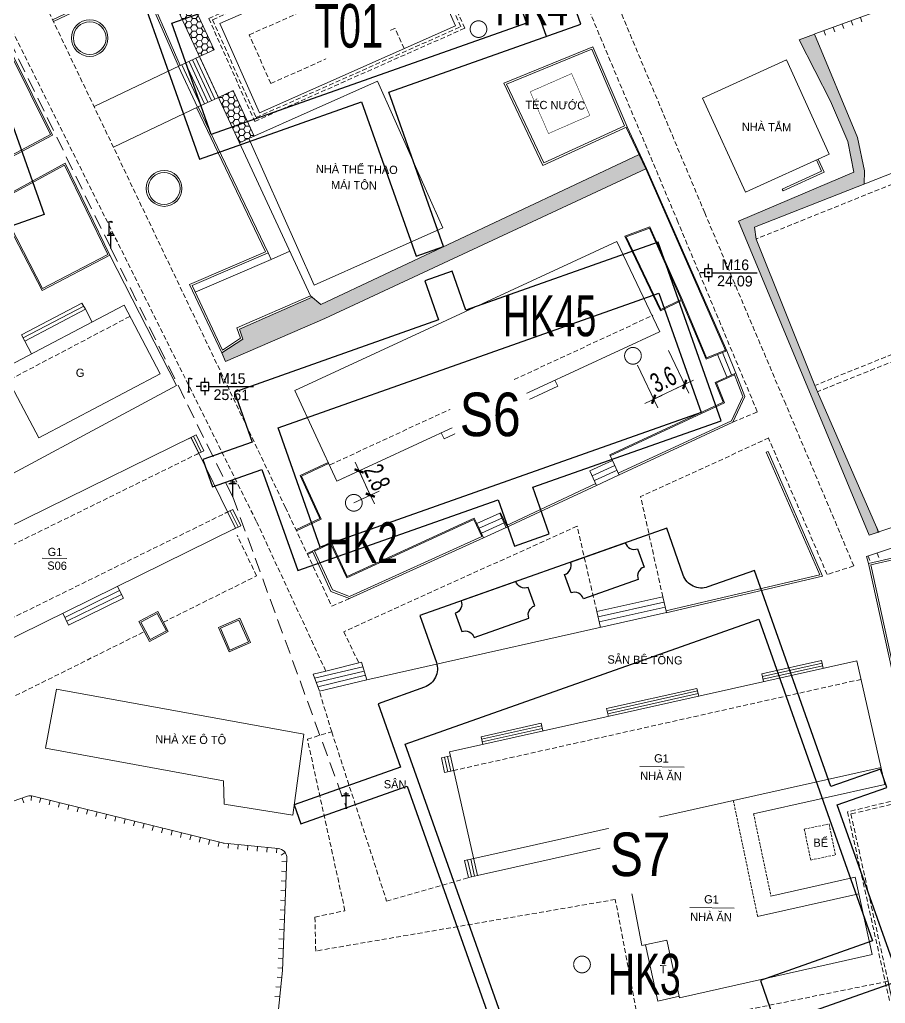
# Model space of a CAD drawing. Header units: inches. Extents: x 496359 to 501064, y 2374078 to 2377203.
# Drawn here: x 497125.3 to 497214.8, y 2376208.8 to 2376310.5 of the extents above; entities that cross this region are included whole.
import ezdxf
from ezdxf.enums import TextEntityAlignment as Align

# ---------------------------------------------------------------- set-up
doc = ezdxf.new("R2010")
doc.units = ezdxf.units.IN
doc.header["$MEASUREMENT"] = 0
doc.linetypes.add('DASHED', pattern=[0.75, 0.5, -0.25])
for name, color, linetype in [('cd', 7, 'Continuous'), ('chu', 6, 'Continuous'), ('coc', 1, 'Continuous'), ('MANH', 147, 'Continuous'), ('MOC - DC2', 1, 'Continuous'), ('NOI', 2, 'Continuous'), ('tl', 8, 'Continuous')]:
    doc.layers.add(name, color=color, linetype=linetype)
for name, color, linetype, lineweight in [('EG Text2', 7, 'Continuous', 18), ('ISO', 252, 'Continuous', 20), ('LC Dim', 8, 'Continuous', 18), ('LC Net dam 1', 30, 'Continuous', 30), ('LC Net manh', 239, 'Continuous', 5)]:
    doc.layers.add(name, color=color, linetype=linetype, lineweight=lineweight)
doc.styles.add('dien giai', font='', dxfattribs={"width": 0.8})
doc.styles.add('EG Hai', font='')
doc.styles.add('style1', font='')
doc.styles.get('dien giai').set_extended_font_data('.VnArial NarrowH')
doc.styles.get('EG Hai').set_extended_font_data('.VnArial NarrowH')
doc.styles.get('style1').set_extended_font_data('.VnAvantH')
doc.dimstyles.new('DIM300', dxfattribs={"dimscale": 0.5, "dimtxt": 2, "dimasz": 0.007, "dimexe": 1, "dimexo": 0, "dimgap": 0.4, "dimtad": 1, "dimtoh": 1, "dimdec": 1, "dimzin": 1, "dimdsep": 46, "dimtxsty": 'dien giai', "dimblk": 'rowdim', "dimcen": 2.5, "dimclrd": 256, "dimclre": 256, "dimclrt": 2, "dimazin": 0, "dimtfac": 1, "dimtdec": 1, "dimtix": 1, "dimtmove": 2, "dimatfit": 0, "dimldrblk": 'dot leader', "dimfxl": 2, "dimtolj": 1, "dimtzin": 0, "dimlwd": -1, "dimlwe": -1, "dimarcsym": 1})
pattern_1 = [(359.267215784, (-528735.85168, -2369706.46263), (0.566607394046, 0.317539068605), [0.375, -0.75]), (119.267215784, (-528735.85168, -2369706.46263), (-0.55830059713, 0.331926862913), [0.375, -0.75]), (59.267215784, (-528735.85168, -2369706.46263), (0.008306796916, 0.64946593152), [-0.75, 0.375])]

# ---------------------------------------------------------------- blocks, each defined once
blk = doc.blocks.new('1')
at = {"layer": 'tl', "color": 250, "lineweight": 0}
blk.add_line((0, -0.5), (0, 0), dxfattribs=at)
blk = doc.blocks.new('2')
at = {"layer": 'coc'}
blk.add_blockref('1', (0, 0.5), dxfattribs=at)
blk = doc.blocks.new('chieusang')
at = {"layer": 'cd', "extrusion": (-0.000518657, 0.000768986, 1)}
for p, q in [((-0.03, 2.38, 0), (0.1, 2.57, 0)), ((-0.03, 2.38, 0), (-0.03, 0.03, 0)), ((0.1, 2.57, 0), (0.34, 2.61, 0)), ((0.34, 2.44, 0), (0.34, 2.61, 0)), ((0.34, 2.61, 0), (0.56, 2.54, 0)), ((0.54, 2.37, 0), (0.34, 2.44, 0)), ((0.58, 2.47, 0), (0.54, 2.37, 0)), ((0.56, 2.54, 0), (0.58, 2.47, 0)), ((-0.2, 0, 0), (0.2, 0, 0))]:
    blk.add_line(p, q, dxfattribs=at)
blk = doc.blocks.new('cdien')
at = {"layer": 'cd', "extrusion": (-0.000518657, 0.000768986, 1)}
for p, q in [((-0.8, 2.78, 0), (0.76, 2.78, 0)), ((-0.46, 3.14, 0), (0.49, 3.14, 0)), ((0, 0), (0, 3.5, 0))]:
    blk.add_line(p, q, dxfattribs=at)
blk = doc.blocks.new('MOC')
at = {"layer": 'MOC - DC2'}
for points in [[(-0.4, 0), (-0.9, 0)], [(0, 0.4), (0, 0.9)], [(0.4, 0), (5.03, 0)], [(0, -0.4), (0, -0.9)]]:
    blk.add_lwpolyline(points, dxfattribs=at)
blk.add_lwpolyline([(-0.4, -0.4), (0.4, -0.4), (0.4, 0.4), (-0.4, 0.4)], close=True, dxfattribs=at)
blk.add_circle((0, 0), 0.0868, dxfattribs=at)
blk = doc.blocks.new('Nền HT mới')
at = {"layer": 'MANH', "lineweight": 0}
h = blk.add_hatch(dxfattribs=at)
h.set_pattern_fill('HONEY', color=8, scale=3, angle=-0.7328, style=0)
h.set_pattern_definition(pattern_1)
h.paths.add_polyline_path([(413.25, 36.54), (411.7, 35.9), (416.33, 25.93), (417.85, 26.63)])
h = blk.add_hatch(dxfattribs=at)
h.set_pattern_fill('HONEY', color=8, scale=3, angle=-0.7328, style=0)
h.set_pattern_definition([(359.267215784, (-736010.08436, -2368366.01803), (0.566607394046, 0.317539068605), [0.375, -0.75]), (119.267215784, (-736010.08436, -2368366.01803), (-0.55830059713, 0.331926862913), [0.375, -0.75]), (59.267215784, (-736010.08436, -2368366.01803), (0.008306796916, 0.64946593152), [-0.75, 0.375])])
h.paths.add_polyline_path([(485.08, 12.73), (485.12, 14.12), (484.38, 17.55), (479.93, 28.24), (478.34, 27.67), (481.58, 21.32), (483.39, 17.13), (484.02, 13.97), (472.08, 8.92), (485.59, -23.58), (486.6, -23.31), (480.25, -8.73), (479.99, -8.08), (473.89, 7.06), (473.75, 8.27)])
h = blk.add_hatch(dxfattribs=at)
h.set_pattern_fill('HONEY', color=8, scale=3, angle=-0.7328, style=0)
h.set_pattern_definition(pattern_1)
h.paths.add_polyline_path([(419.81, 22.41), (418.29, 21.71), (420.48, 17.01), (421.45, 17.46), (421.99, 17.71)])
h = blk.add_hatch(dxfattribs=at)
h.set_pattern_fill('HONEY', color=8, scale=3, angle=-0.7328, style=0)
h.set_pattern_definition([(359.2672, (419.0435, -5.62166), (0.5666074, 0.317539), [0.375, -0.75]), (119.2672, (419.0435, -5.62166), (-0.5583006, 0.3319269), [0.375, -0.75]), (59.2672, (419.0435, -5.62166), (0.0083068, 0.649466), [-0.75, 0.375])])
h.paths.add_polyline_path([(462.49, 14.31), (461.79, 15.8), (428.9, 0.29), (427.99, 1.06), (420.46, -2.25), (420.82, -3.29), (418.65, -4.72), (419.04, -5.62), (429.29, -1.15)])
at = {"layer": 'chu', "color": 6, "lineweight": 0, "elevation": -28.38}
for points in [[(400.07, -25.96), (402.62, -25.99)], [(461.87, -47.5), (466.46, -47.55)], [(467.03, -62.07), (471.62, -62.13)]]:
    blk.add_lwpolyline(points, dxfattribs=at)
at = {"layer": 'MANH', "color": 3, "linetype": 'DASHED', "lineweight": 0, "elevation": -28.38}
for points in [[(348.8, 138.91), (348.61, 137.08), (358.06, 117.53), (371.93, 89.39), (385.9, 61.28), (389.73, 53.7), (390.75, 51.5), (425.22, -20.7), (430.02, -30.91)], [(429.39, -37.62), (422.21, -22.12), (381.55, 59.58), (367.92, 87.41), (358.72, 106.06)], [(484, -26.74), (476.96, -10.02), (468.58, 9.78), (450.15, 53.87), (451.77, 55.2), (453.92, 56.65)], [(474.03, -10.82), (474.02, -10.8), (465.81, 8.83), (447.44, 52.6)], [(471.49, -11.88), (474.03, -10.82)], [(475.23, -13.51), (461.96, -19.58)], [(484, -26.74), (481.25, -27.65), (475.19, -13.53)], [(464.25, -29.95), (461.96, -19.58), (461.96, -19.58)], [(457.43, -31.47), (455.38, -22.63), (431.26, -33.56)], [(431.85, -30.12), (430.02, -30.91)], [(431.26, -33.56), (432.8, -36.77)]]:
    blk.add_lwpolyline(points, dxfattribs=at)
at = {"layer": 'MANH', "lineweight": 0, "elevation": -28.38}
for points in [[(387, 26.56), (379.83, 40.49), (387.86, 44.48), (394.84, 30.45), (401.13, 17.81), (393.73, 13.88), (387, 26.56)], [(493.8, 41.72), (497.12, 34.49), (509.11, 3.55), (509.37, 2.94), (515.96, -13.27), (502.47, -17.83), (485.59, -23.58)], [(442.82, 29.12), (438.74, 38.34)], [(411.7, 35.9), (427.82, 1.2), (428.9, 0.29), (461.79, 15.8)], [(413.25, 36.52), (417.85, 26.63)], [(414.35, 25.01), (410.37, 34.14), (401.14, 29.74)], [(414.17, 24.93), (410.27, 33.88), (401.23, 29.56)], [(479.98, 28.27), (497.11, 34.52)], [(418.45, 29.34), (426.57, 32.94)], [(422.54, 20.12), (418.45, 29.34)], [(422.54, 20.12), (442.82, 29.12)], [(485.59, -23.58), (485.59, -23.58), (485.59, -23.58), (472.08, 8.92), (484.02, 13.97), (483.39, 17.13), (481.58, 21.32), (478.34, 27.67), (479.93, 28.24)], [(479.93, 28.24), (484.38, 17.55), (485.12, 14.12), (485.08, 12.73)], [(416.33, 25.93), (417.85, 26.63)], [(414.35, 25.01), (416.33, 25.93)], [(415.61, 25.59), (417.57, 21.38)], [(415.97, 25.76), (417.93, 21.54)], [(416.33, 25.93), (418.29, 21.71)], [(468.36, 21.63), (477.05, 25.58)], [(477.05, 25.58), (481.47, 15.85)], [(414.35, 25.01), (405.43, 20.75)], [(414.16, 24.92), (416.12, 20.7)], [(414.52, 25.09), (416.48, 20.87)], [(414.88, 25.26), (416.84, 21.04)], [(415.25, 25.43), (417.21, 21.21)], [(418.29, 21.71), (419.81, 22.41)], [(419.81, 22.41), (421.99, 17.71)], [(421.45, 17.46), (434.75, 23.39)], [(434.75, 23.39), (441.51, 8.2)], [(416.19, 20.73), (418.29, 21.71)], [(468.36, 21.63), (472.79, 11.9)], [(416.19, 20.73), (407.44, 16.56)], [(416.01, 20.65), (423.15, 5.72), (415.31, 2.35), (418.65, -4.72), (420.82, -3.29), (420.46, -2.25), (427.99, 1.06)], [(416.19, 20.73), (423.42, 5.62), (415.58, 2.25), (418.73, -4.43), (420.58, -3.21), (420.21, -2.14), (427.82, 1.2)], [(470.77, -4.53), (462.49, 14.31), (460.46, 18.61)], [(470.86, -4.49), (462.58, 14.35), (460.55, 18.65)], [(473.75, 8.27), (489.19, 14.34), (503, 19.33)], [(421.45, 17.46), (420.48, 17.01)], [(421.45, 17.46), (428.21, 2.28)], [(472.79, 11.9), (481.47, 15.85)], [(480.93, 13.99), (480.32, 15.33)], [(418.65, -4.72), (419.04, -5.62), (429.29, -1.15), (462.49, 14.31)], [(480.67, 14.08), (480.14, 15.25)], [(476.61, 12.23), (480.67, 14.08)], [(476.69, 12.05), (480.94, 13.98)], [(476.61, 12.23), (476.69, 12.05)], [(428.21, 2.28), (441.51, 8.2)], [(464.01, -0.37), (460.31, 7.34), (462.92, 8.32), (466.28, 0.75)], [(464.05, -0.23), (460.45, 7.28), (462.87, 8.19), (466.15, 0.8)], [(473.75, 8.27), (473.89, 7.06), (479.99, -8.08), (480.25, -8.73), (486.6, -23.31)], [(426.18, -8.62), (459.49, 6.82)], [(463.93, -2.53), (459.49, 6.82)], [(413.96, -8.1), (407.06, 5.4)], [(423.42, 5.62), (423.74, 4.93), (415.9, 1.57)], [(423.74, 4.93), (425.67, 5.82)], [(408.53, 0.21), (395.97, -6.39)], [(404.18, 0.44), (397.94, -2.84)], [(404.36, 0.12), (398.11, -3.17)], [(404.53, -0.21), (404.18, 0.44)], [(412.27, -6.9), (408.53, 0.21)], [(464.01, -0.37), (466.19, 0.7)], [(464.05, -0.23), (466.15, 0.8)], [(466.19, 0.7), (468.72, -5.36)], [(469.86, -4.79), (468.78, -5.23), (466.28, 0.74)], [(404.53, -0.21), (398.28, -3.5)], [(404.53, -0.21), (405.22, -1.53)], [(398.28, -3.5), (397.94, -2.86)], [(430.53, -18), (463.92, -2.53)], [(398.28, -3.5), (398.97, -4.81)], [(468.72, -5.36), (469.9, -4.89)], [(469.86, -4.79), (470.83, -4.4)], [(469.9, -4.89), (470.86, -4.49)], [(469.9, -4.89), (470.86, -7.21)], [(470.41, -4.68), (471.36, -7)], [(470.86, -4.49), (471.82, -6.81)], [(395.97, -6.39), (399.71, -13.51)], [(412.27, -6.9), (399.71, -13.51)], [(428.03, -25.21), (429.93, -29.38), (431.85, -30.12), (445.71, -23.86), (448.06, -22.79), (457.39, -18.42), (459.67, -17.35), (471.49, -11.88), (472.72, -9.23), (471.82, -6.81)], [(458.78, -15.26), (470.51, -9.83), (469.67, -7.78), (471.63, -6.88)], [(458.82, -15.35), (470.64, -9.88), (469.8, -7.83), (471.67, -6.97)], [(459.64, -17.14), (471.34, -11.73), (472.51, -9.22), (471.63, -6.88)], [(471.63, -6.88), (471.82, -6.81)], [(413.96, -8.1), (389.68, -21.13), (381.16, -27.17), (381.15, -29.08), (386.51, -39.69)], [(453.39, -8.17), (453.1, -7.54)], [(430.53, -18), (426.18, -8.62)], [(453.39, -8.17), (448.81, -10.3)], [(446.19, -11.16), (448.68, -10.01)], [(448.97, -10.65), (448.52, -9.67)], [(446.48, -11.8), (446.03, -10.82)], [(446.34, -11.48), (448.82, -10.33)], [(446.48, -11.8), (448.97, -10.65)], [(441.63, -13.62), (446.32, -11.45)], [(415.99, -13.2), (415.18, -13.6)], [(415.99, -13.2), (416.79, -14.84)], [(441.63, -13.62), (441.34, -12.99)], [(385.56, -28.17), (415.57, -13.41)], [(415.45, -13.47), (416.25, -15.1)], [(415.46, -13.46), (420.07, -22.85)], [(415.72, -13.34), (416.52, -14.97)], [(415.98, -15.23), (416.79, -14.84)], [(459.06, -15.86), (458.78, -15.26)], [(474.95, -14.98), (475.14, -14.9)], [(474.95, -14.98), (480.5, -27.67)], [(475.14, -14.9), (480.78, -27.81)], [(429.63, -16.07), (426.75, -17.41), (428.79, -21.85), (426.31, -23.02)], [(429.67, -16.16), (426.88, -17.46), (428.92, -21.9), (426.35, -23.11)], [(456.71, -16.92), (459.06, -15.86)], [(459.06, -15.86), (459.74, -17.36)], [(529.07, -27.27), (528.21, -20.66), (518.77, -17.25), (515.77, -15.69), (485.31, -25.79), (485.54, -26.49)], [(456.71, -16.92), (457.39, -18.42)], [(456.94, -17.43), (459.29, -16.36)], [(457.17, -17.93), (459.52, -16.86)], [(448.07, -22.57), (457.31, -18.24), (457.31, -18.24)], [(418.97, -21.3), (419.78, -20.91)], [(419.24, -21.17), (420.07, -22.85)], [(419.51, -21.04), (420.34, -22.72)], [(419.78, -20.91), (420.61, -22.59)], [(445.03, -22.36), (447.38, -21.3)], [(447.38, -21.3), (447.47, -21.26)], [(447.38, -21.3), (448.06, -22.8)], [(447.47, -21.26), (448.07, -22.57)], [(445.03, -22.36), (444.75, -21.81), (431.61, -27.84), (429.95, -24.3), (427.46, -25.47)], [(445.54, -23.72), (444.7, -21.94), (431.56, -27.97), (429.9, -24.43), (428.24, -25.21)], [(445.03, -22.36), (445.71, -23.86)], [(445.26, -22.86), (447.61, -21.8)], [(445.49, -23.37), (447.84, -22.3)], [(390.18, -37.56), (420.07, -22.85)], [(419.8, -22.99), (420.61, -22.59)], [(428.21, -25.13), (430.08, -29.22), (431.84, -29.9), (445.54, -23.72)], [(490.49, -49.03), (485.54, -26.49), (496.82, -23.93), (502.07, -46.32), (490.49, -49.03)], [(428.06, -25.29), (427.5, -25.56)], [(480.5, -27.67), (464.58, -31.39)], [(480.78, -27.81), (464.6, -31.59)], [(402.4, -32.07), (408.05, -29.28)], [(408.46, -30.1), (407.85, -28.87)], [(402.6, -32.48), (408.26, -29.69)], [(402.8, -32.89), (408.46, -30.1)], [(457.43, -31.47), (464.25, -29.95)], [(457.55, -32.01), (464.37, -30.49)], [(464.25, -29.95), (464.63, -31.58)], [(413.11, -33.52), (411.16, -34.56), (410.07, -32.51), (412.02, -31.47), (413.11, -33.52)], [(457.43, -31.47), (457.8, -33.11)], [(457.67, -32.54), (464.49, -31.03)], [(402.8, -32.89), (402.19, -31.65)], [(419.4, -35.65), (418.29, -33.12), (420.49, -32.16), (421.6, -34.68), (419.4, -35.65)], [(464.63, -31.58), (433.64, -38.53)], [(484.33, -36.56), (442.2, -45.98)], [(480.66, -36.54), (474.49, -37.92)], [(480.66, -36.54), (480.84, -37.34)], [(484.33, -36.56), (487.21, -49.35)], [(429.39, -37.62), (428.08, -37.95), (428.73, -39.7)], [(428.24, -38.37), (433.23, -37.18)], [(428.4, -38.82), (433.37, -37.63)], [(429.39, -37.62), (433.08, -36.69)], [(433.08, -36.71), (433.64, -38.53)], [(480.72, -36.81), (474.55, -38.18)], [(480.77, -37.07), (474.61, -38.45)], [(428.56, -39.24), (433.5, -38.06)], [(428.73, -39.7), (433.64, -38.53)], [(474.49, -37.92), (474.67, -38.72)], [(401.54, -39.48), (400.42, -45.61)], [(401.54, -39.48), (427.12, -44.16)], [(467.78, -39.42), (458.44, -41.51)], [(467.78, -39.42), (467.96, -40.22)], [(467.84, -39.68), (458.5, -41.77)], [(467.9, -39.95), (458.56, -42.04)], [(458.44, -41.51), (458.62, -42.31)], [(451.66, -43.03), (445.46, -44.41)], [(451.72, -43.29), (445.51, -44.68)], [(451.78, -43.55), (445.57, -44.94)], [(451.66, -43.03), (451.84, -43.82)], [(400.42, -45.61), (418.8, -48.97), (418.88, -51.4), (426, -52.54), (427.12, -44.16)], [(445.46, -44.41), (445.63, -45.21)], [(441.35, -46.6), (442.29, -46.39)], [(441.69, -48.12), (441.35, -46.6)], [(442.01, -48.05), (441.67, -46.53)], [(442.32, -47.98), (441.98, -46.46)], [(445.09, -58.77), (442.2, -45.98)], [(486.82, -47.6), (444.69, -57.02)], [(442.64, -47.9), (441.69, -48.12)], [(487.21, -49.35), (473.64, -52.38)], [(464.68, -57.18), (463.69, -52.77)], [(464.08, -54.52), (445.09, -58.77)], [(444.69, -57.02), (443.75, -57.23)], [(444.15, -58.98), (443.75, -57.23)], [(444.46, -58.91), (444.06, -57.16)], [(444.77, -58.84), (444.38, -57.09)], [(464.68, -57.18), (460.58, -58.1)], [(445.09, -58.77), (444.15, -58.98)], [(462.07, -66.02), (460.58, -58.1)], [(484.15, -58.94), (475.43, -60.89)], [(484.15, -58.94), (485.92, -66.94)], [(484.53, -60.67), (474.06, -63.02)], [(462.07, -66.02), (464.67, -65.44)], [(463.75, -71.75), (462.46, -65.93)], [(465.99, -71.41), (464.67, -65.44)], [(485.92, -66.94), (465.99, -71.41)], [(463.75, -71.75), (465.96, -71.26)]]:
    blk.add_lwpolyline(points, dxfattribs=at)
for points in [[(387.14, 26.62), (380.03, 40.42), (387.79, 44.28), (394.7, 30.39), (400.93, 17.87), (393.79, 14.08)], [(451.85, 14.68), (460.55, 18.65), (457.03, 26.94), (447.82, 23.19)], [(451.94, 14.94), (460.29, 18.75), (456.92, 26.68), (448.09, 23.08)], [(407.06, 5.4), (400.05, 1.73), (395.23, 10.99), (402.45, 14.91), (407.06, 5.4)], [(406.86, 5.46), (400.11, 1.93), (395.43, 10.93), (402.39, 14.7)], [(490.64, -48.79), (485.78, -26.64), (496.67, -24.17), (501.83, -46.17)], [(412.91, -33.45), (411.22, -34.35), (410.27, -32.57), (411.96, -31.67)], [(419.48, -35.45), (418.49, -33.19), (420.42, -32.35), (421.4, -34.61)]]:
    blk.add_lwpolyline(points, close=True, dxfattribs=at)
at = {"layer": 'MANH', "color": 5, "linetype": 'DASHED', "lineweight": 0, "elevation": -28.38}
for points in [[(443.76, 28.86), (438.98, 39.56), (431.37, 36.29), (430.68, 37.89), (424.48, 35.23), (425.27, 33.48), (417.29, 29.88), (422.05, 19.23), (443.76, 28.86)], [(505.4, -47.25), (488.54, -50.94), (483.35, -52.18), (487.69, -71.73)], [(505.47, -47.54), (488.61, -51.24), (483.7, -52.4), (487.98, -71.67)]]:
    blk.add_lwpolyline(points, dxfattribs=at)
blk.add_lwpolyline([(443.37, 29.02), (438.83, 39.17), (431.21, 35.9), (430.52, 37.5), (424.88, 35.07), (425.67, 33.33), (417.69, 29.73), (422.2, 19.63)], close=True, dxfattribs=at)
at = {"layer": 'MANH', "color": 1, "linetype": 'DASHED', "lineweight": 0, "ltscale": 3, "elevation": -28.38}
blk.add_lwpolyline([(393.69, 33.78), (407.18, 6.07), (419.78, -19.62), (431.57, -51.89)], dxfattribs=at)
at = {"layer": 'MANH', "linetype": 'DASHED', "lineweight": 0, "elevation": -28.38}
for points in [[(421.48, 28.18), (434.33, 33.87)], [(423.71, 23.15), (436.56, 28.85)], [(437.49, 26.75), (436.56, 28.85)], [(423.71, 23.15), (421.48, 28.18)], [(494.96, -2.06), (488.71, 13.03), (473.89, 7.06)], [(409.14, -0.94), (396.58, -7.55)], [(429.83, -16.3), (463.22, -0.83)], [(494.96, -2.06), (480.06, -8.05)], [(495.22, -2.71), (480.32, -8.7)], [(386.17, -29.9), (416.18, -15.14)], [(389.35, -35.88), (419.25, -21.17)], [(484.76, -38.48), (442.64, -47.9)]]:
    blk.add_lwpolyline(points, dxfattribs=at)
at = {"layer": 'MANH', "color": 1, "linetype": 'DASHED', "lineweight": 0, "const_width": 0.05, "elevation": -28.38}
for points in [[(450.54, 22.29), (454.82, 24.17)], [(454.82, 24.17), (456.71, 19.84)], [(450.54, 22.29), (452.43, 17.97)], [(452.43, 17.97), (456.71, 19.84)]]:
    blk.add_lwpolyline(points, dxfattribs=at)
at = {"layer": 'MANH', "color": 2, "linetype": 'DASHED', "lineweight": 0, "elevation": -28.38}
for points in [[(412.61, -32.57), (422.24, -27.78), (420.22, -23.58)], [(396.64, -40.5), (410.63, -33.55)], [(495.12, -70.09), (487.98, -71.67), (487.54, -69.71), (461.9, -74.89), (459.34, -61.25), (428.35, -66.58), (428.27, -63.07), (431.38, -62.41), (427.49, -44.66), (430.01, -43.91), (428.73, -39.7)], [(430.01, -43.91), (435.69, -61.41), (444.15, -58.98)]]:
    blk.add_lwpolyline(points, dxfattribs=at)
at = {"layer": 'MANH', "lineweight": 0, "elevation": -28.38}
blk.add_lwpolyline([(423.8, -79.28, -0.128337), (423.62, -79.75), (421.16, -83.22), (419.63, -95.71, -0.361321), (418.69, -96.59), (349.61, -100.84, -0.331111), (348.61, -100.19), (338.58, -73.01, -0.377332), (339.06, -71.78), (341.93, -70.28, -0.036541), (342.06, -70.23), (398.55, -50.58, -0.145256), (399.12, -50.55), (418.73, -55.39, 0.036508), (418.87, -55.42), (424.46, -55.96, -0.397154), (425.37, -56.99), (424.93, -68.58), (423.8, -79.28)], format="xyb", dxfattribs=at)
at = {"layer": 'MANH', "linetype": 'DASHED', "lineweight": 0, "ltscale": 0.5, "elevation": -28.38}
for points in [[(471.54, -51), (474.06, -63.02)], [(473.64, -52.38), (475.43, -60.89)], [(478.88, -53.97), (481.44, -53.44)], [(481.44, -53.44), (482.11, -56.63)], [(478.88, -53.97), (479.55, -57.17)], [(479.55, -57.17), (482.11, -56.63)]]:
    blk.add_lwpolyline(points, dxfattribs=at)
at = {"layer": 'MANH', "lineweight": 0}
for centre, radius in [((404.98, 27.84, -1.74), 1.89), ((404.98, 27.84, -1.74), 1.69), ((412.67, 12.29, -1.75), 1.85), ((412.67, 12.29, -1.75), 1.65)]:
    blk.add_circle(centre, radius, dxfattribs=at)
at = {"layer": 'MOC - DC2', "lineweight": 0}
for p in [(468.97, 3.58, -4.29), (416.89, -8.19, -2.77)]:
    blk.add_point(p, dxfattribs=at)
at = {"layer": 'cd', "lineweight": 0}
for name, p, xscale, yscale, zscale, rotation in [('chieusang', (406.97, 7.46, -1.79), 0.5499999999883585, 0.5499999999883585, 0.5499999999883585, 359.8380142929382), ('cdien', (407.18, 6.07, -2.01), 0.5, 0.5, 0.5, 0.2672157837457423), ('chieusang', (415.22, -8.75, -2.56), 0.5499999999883585, 0.5499999999883585, 0.5499999999883585, 359.8380142929382), ('cdien', (419.78, -19.62, -4.35), 0.5, 0.5, 0.5, 0.2672157837457423), ('cdien', (431.51, -51.89, -6.08), 0.5, 0.5, 0.5, 0.2672157837457423)]:
    blk.add_blockref(name, p, dxfattribs=dict(at, xscale=xscale, yscale=yscale, zscale=zscale, rotation=rotation))
at = {"layer": 'MOC - DC2', "lineweight": 0}
for p in [(468.97, 3.58, -4.29), (416.89, -8.19, -2.77)]:
    blk.add_blockref('MOC', p, dxfattribs=at)
at = {"layer": 'NOI', "lineweight": 0}
for name, p, rotation in [('1', (483.74, 29.64, -28.38), 20.05955373649849), ('1', (484.68, 29.98, -28.38), 20.05955373649849), ('1', (480.92, 28.61, -28.38), 20.05955373649849), ('1', (481.86, 28.95, -28.38), 20.05955373649849), ('1', (482.8, 29.29, -28.38), 20.05955373649849), ('1', (486.54, -23.25, -28.38), 198.7917549709914), ('2', (486.43, -25.42, -28.38), 198.3476938315625), ('2', (485.49, -25.73, -28.38), 198.3476938315625), ('1', (397.99, -50.77, -28.38), 19.18053436138013), ('1', (398.95, -50.52, -28.38), 356.2463681169365), ('1', (399.92, -50.75, -28.38), 346.1216170912374), ('1', (400.89, -50.99, -28.38), 346.1216170912374), ('1', (401.86, -51.23, -28.38), 346.1216170912374), ('1', (402.83, -51.47, -28.38), 346.1216170912374), ('1', (403.81, -51.71, -28.38), 346.1216170912374), ('1', (404.78, -51.95, -28.38), 346.1216170912374), ('1', (405.75, -52.19, -28.38), 346.1216170912374), ('1', (406.72, -52.43, -28.38), 346.1216170912374), ('1', (407.69, -52.67, -28.38), 346.1216170912374), ('1', (408.66, -52.91, -28.38), 346.1216170912374), ('1', (409.63, -53.14, -28.38), 346.1216170912374), ('1', (410.6, -53.38, -28.38), 346.1216170912374), ('1', (411.57, -53.62, -28.38), 346.1216170912374), ('1', (412.54, -53.86, -28.38), 346.1216170912374), ('1', (413.51, -54.1, -28.38), 346.1216170912374), ('1', (414.48, -54.34, -28.38), 346.1216170912374), ('1', (415.46, -54.58, -28.38), 346.1216170912374), ('1', (416.43, -54.82, -28.38), 346.1216170912374), ('1', (417.4, -55.06, -28.38), 346.1216170912374), ('1', (418.37, -55.3, -28.38), 346.1216170912374), ('1', (419.35, -55.46, -28.38), 354.4849233671155), ('1', (420.35, -55.56, -28.38), 354.4849233671155), ('1', (421.34, -55.66, -28.38), 354.4849233671155), ('1', (422.34, -55.75, -28.38), 354.4849233671155), ('1', (423.33, -55.85, -28.38), 354.4849233671155), ('1', (424.33, -55.94, -28.38), 354.4849233671155), ('1', (425.19, -56.38, -28.38), 304.9016502735347), ('1', (425.35, -57.34, -28.38), 267.8420825014596), ('1', (425.32, -58.34, -28.38), 267.8420825014596), ('1', (425.28, -59.34, -28.38), 267.8420825014596), ('1', (425.24, -60.34, -28.38), 267.8420825014596), ('1', (425.2, -61.34, -28.38), 267.8420825014596), ('1', (425.16, -62.34, -28.38), 267.8420825014596), ('1', (425.13, -63.34, -28.38), 267.8420825014596), ('1', (425.09, -64.34, -28.38), 267.8420825014596), ('1', (425.05, -65.34, -28.38), 267.8420825014596), ('1', (425.01, -66.34, -28.38), 267.8420825014596), ('1', (424.98, -67.34, -28.38), 267.8420825014596), ('1', (424.94, -68.34, -28.38), 267.8420825014596), ('1', (424.85, -69.33, -28.38), 263.9526701139015), ('1', (424.74, -70.33, -28.38), 263.9526701139015), ('1', (424.64, -71.32, -28.38), 263.9526701139015)]:
    blk.add_blockref(name, p, dxfattribs=dict(at, rotation=rotation))
at = {"layer": 'chu', "color": 6, "lineweight": 0, "style": 'style1'}
for s, p in [('G2', (431.36, 29.74, -28.38)), ('TÐC N¦íC', (450.04, 20.52, -54.95)), ('NHµ T¾M', (472.42, 18.25, -28.38)), ('nhµ thÓ thao', (428.37, 13.89, -28.38)), ('m¸i t«n', (429.93, 12.23, -28.38)), ('g', (403.54, -7.19, -28.38)), ('G1', (400.63, -25.72, -28.38)), ('S06', (400.59, -27.14, -28.38)), ('S¢N B£ T¤NG', (458.52, -36.85, -28.38)), ('NHµ XE ¤ T¤', (411.76, -45.1, -28.38)), ('G1', (463.35, -47.07, -28.38)), ('S¢N', (435.39, -49.75, -28.38)), ('NHµ ¡N', (461.91, -48.87, -28.38)), ('BÓ', (479.82, -55.79, -5.02)), ('G1', (468.52, -61.65, -28.38)), ('NHµ ¡N', (467.08, -63.45, -28.38)), ('T', (463.93, -68.89, -28.38))]:
    blk.add_text(s, height=0.85, rotation=359.2672, dxfattribs=at).set_placement(p)
at = {"layer": 'MOC - DC2', "lineweight": 0, "style": 'style1'}
for s, p in [('M16', (470.31, 3.87, -4.29)), ('24.09', (469.86, 2.19, -4.29)), ('M15', (418.23, -7.9, -2.77)), ('25.61', (417.78, -9.58, -2.77))]:
    blk.add_text(s, height=1.1, rotation=359.2672, dxfattribs=at).set_placement(p)
blk = doc.blocks.new('rowdim')
blk.add_line((-200, 0), (200, 0))
at = {"const_width": 50}
blk.add_lwpolyline([(-71, -71), (71, 71)], dxfattribs=at)
blk = doc.blocks.new('*D417')
at = {"layer": 'Defpoints', "color": 0, "transparency": 16777216}
for p in [(497192.36, 2376276.31), (497189.14, 2376274.78), (497194.03, 2376272.79)]:
    blk.add_point(p, dxfattribs=at)
at = {"layer": 'LC Dim', "transparency": 16777216}
for p, q in [((497192.36, 2376276.31), (497194.46, 2376271.88)), ((497189.14, 2376274.78), (497191.25, 2376270.36)), ((497190.82, 2376271.26), (497194.03, 2376272.78))]:
    blk.add_line(p, q, dxfattribs=at)
at = {"layer": 'LC Dim', "transparency": 16777216, "xscale": 0.005, "yscale": 0.005, "zscale": 0.005}
for p, rotation in [((497194.03, 2376272.79), 25.40323866442706), ((497190.82, 2376271.26), 205.4032386644271)]:
    blk.add_blockref('rowdim', p, dxfattribs=dict(at, rotation=rotation))
at = {"layer": 'LC Dim', "color": 2, "transparency": 16777216, "insert": (497191.82, 2376273.31), "char_height": 2, "attachment_point": 5, "rotation": 25.4032, "style": 'dien giai'}
blk.add_mtext('\\A1;3.6', dxfattribs=at)
blk = doc.blocks.new('dot leader')
at = {"const_width": 50}
blk.add_lwpolyline([(-25, 0, 1), (25, 0, 1)], format="xyb", close=True, dxfattribs=at)
blk = doc.blocks.new('*D418')
at = {"layer": 'Defpoints', "color": 0, "transparency": 16777216}
for p in [(497160.36, 2376263.84), (497158.65, 2376263.05), (497159.81, 2376260.55)]:
    blk.add_point(p, dxfattribs=at)
at = {"layer": 'LC Dim', "transparency": 16777216}
for p, q in [((497158.65, 2376263.05), (497161.27, 2376264.26)), ((497160.36, 2376263.85), (497160.35, 2376263.85)), ((497161.52, 2376261.34), (497160.36, 2376263.84)), ((497159.81, 2376260.55), (497162.43, 2376261.76)), ((497161.52, 2376261.33), (497161.52, 2376261.33))]:
    blk.add_line(p, q, dxfattribs=at)
at = {"layer": 'LC Dim', "transparency": 16777216, "xscale": 0.005, "yscale": 0.005, "zscale": 0.005}
for p, rotation in [((497160.36, 2376263.84), 294.8602184637999), ((497161.52, 2376261.34), 114.8602184637999)]:
    blk.add_blockref('rowdim', p, dxfattribs=dict(at, rotation=rotation))
at = {"layer": 'LC Dim', "color": 2, "transparency": 16777216, "insert": (497162.23, 2376263.19), "char_height": 2, "attachment_point": 5, "rotation": 294.8602, "style": 'dien giai'}
blk.add_mtext('\\A1;2.8', dxfattribs=at)

msp = doc.modelspace()

# ---------------------------------------------------------------- linework, layer by layer
at = {"layer": 'LC Net dam 1'}
msp.add_lwpolyline([(497088, 2376402.88), (497127.79, 2376290.38), (497091.14, 2376277.42), (497077.58, 2376315.75), (497078.43, 2376316.05), (497052.2, 2376390.22)], close=True, dxfattribs=at)
msp.add_lwpolyline([(497179.74, 2376308.78), (497176.68, 2376317.43, -0.414401), (497177.9, 2376319.98), (497179.58, 2376320.58)], format="xyb", dxfattribs=at)
at = {"layer": 'LC Net dam 1', "const_width": 0.1}
for points in [[(497171.85, 2376309.54, 1), (497173.57, 2376309.54, 1)], [(497187.82, 2376275.75, 1), (497189.55, 2376275.75, 1)], [(497158.95, 2376260.55, 1), (497160.68, 2376260.55, 1)], [(497182.55, 2376212.8, 1), (497184.28, 2376212.8, 1)]]:
    msp.add_lwpolyline(points, format="xyb", close=True, dxfattribs=at)
at = {"layer": 'LC Net dam 1'}
for points in [[(497183.56, 2376250.63, 0.414214), (497182.29, 2376251.24), (497181.62, 2376253.12, 0.414214), (497182.23, 2376254.4), (497187.89, 2376256.4, 0.414214), (497189.16, 2376255.79), (497189.83, 2376253.9, 0.414214), (497189.22, 2376252.63)], [(497177.91, 2376248.63, -0.414214), (497178.52, 2376249.9), (497177.85, 2376251.79, -0.414214), (497176.57, 2376252.4), (497170.92, 2376250.4, -0.414214), (497170.31, 2376249.12), (497170.97, 2376247.24, -0.414214), (497172.25, 2376246.63)]]:
    msp.add_lwpolyline(points, format="xyb", close=True, dxfattribs=at)

# ---------------------------------------------------------------- block references
at = {"layer": 'LC Net manh'}
msp.add_blockref('Nền HT mới', (496727.52, 2376280.77, 2.92), dxfattribs=at)

# ---------------------------------------------------------------- texts
at = {"layer": 'EG Text2', "style": 'EG Hai', "width": 0.8}
for s, p in [('hk4', (497178.2, 2376312.05, -52.34)), ('hk45', (497180.06, 2376279.89, -78.2)), ('hk2', (497160.62, 2376256.42, -52.34)), ('hk3', (497189.86, 2376211.79, -52.34))]:
    msp.add_text(s, height=4.224, rotation=0, dxfattribs=at).set_placement(p, align=Align.MIDDLE_CENTER)

# ---------------------------------------------------------------- dimensions: what is measured, and where the dimension line sits
at = {"layer": 'LC Dim'}
for p1, p2, distance, picture, middle in [((497189.14, 2376274.78, -25.45), (497192.36, 2376276.31, -25.45), -3.9, '*D417', (497191.82, 2376273.31, -25.45)), ((497159.81, 2376260.55, -25.45), (497158.65, 2376263.05, -25.45), -1.88, '*D418', (497162.23, 2376263.19, -25.45))]:
    dim = msp.add_aligned_dim(p1=p1, p2=p2, distance=distance, dimstyle='DIM300', override={"dimscale": 1, "dimasz": 0.005, "dimpost": ''}, dxfattribs=at)
    dim.commit()
    dim.dimension.update_dxf_attribs({"geometry": picture, "text_midpoint": middle})

# ---------------------------------------------------------------- next in the draw order: wipeouts: each hides what was drawn before it
at = {"ltscale": 500}
for points, z in [([(497156.39, 2376306.94), (497155.92, 2376307.49), (497155.67, 2376307.89), (497155.44, 2376308.39), (497155.27, 2376308.91), (497155.17, 2376309.41), (497155.14, 2376309.85), (497155.16, 2376310.37), (497155.22, 2376310.78), (497155.38, 2376311.35), (497155.51, 2376311.67), (497155.73, 2376312.1), (497156, 2376312.5), (497156.38, 2376312.93), (497156.78, 2376313.29), (497157.25, 2376313.61), (497157.71, 2376313.84), (497158.14, 2376314), (497158.54, 2376314.1), (497159.04, 2376314.17), (497159.48, 2376314.18), (497159.89, 2376314.15), (497160.43, 2376314.05), (497160.84, 2376313.92), (497161.22, 2376313.76), (497161.81, 2376313.42), (497162.07, 2376313.22), (497162.37, 2376312.95), (497162.62, 2376312.67), (497162.89, 2376312.32), (497163.13, 2376311.91), (497163.29, 2376311.57), (497163.42, 2376311.22), (497163.54, 2376310.77), (497163.6, 2376310.37), (497163.61, 2376309.78), (497163.56, 2376309.23), (497163.46, 2376308.8), (497163.34, 2376308.45), (497163.15, 2376308), (497162.93, 2376307.63), (497162.72, 2376307.34), (497162.38, 2376306.95), (497162.12, 2376306.71), (497161.71, 2376306.41), (497161.43, 2376306.24), (497161.18, 2376306.11), (497160.88, 2376305.98), (497160.53, 2376305.87), (497160.2, 2376305.79), (497159.85, 2376305.73), (497159.5, 2376305.71), (497159.21, 2376305.71), (497158.78, 2376305.75), (497158.41, 2376305.82), (497158.01, 2376305.93), (497157.61, 2376306.09), (497157.14, 2376306.35), (497156.92, 2376306.5), (497156.61, 2376306.74)], -318.72), ([(497171, 2376266.76), (497170.54, 2376267.31), (497170.28, 2376267.71), (497170.05, 2376268.2), (497169.88, 2376268.73), (497169.79, 2376269.22), (497169.76, 2376269.66), (497169.78, 2376270.19), (497169.84, 2376270.59), (497170, 2376271.17), (497170.12, 2376271.48), (497170.34, 2376271.92), (497170.61, 2376272.31), (497170.99, 2376272.75), (497171.39, 2376273.11), (497171.87, 2376273.43), (497172.32, 2376273.65), (497172.76, 2376273.81), (497173.15, 2376273.91), (497173.66, 2376273.98), (497174.09, 2376274), (497174.5, 2376273.97), (497175.04, 2376273.87), (497175.45, 2376273.74), (497175.84, 2376273.58), (497176.42, 2376273.23), (497176.68, 2376273.03), (497176.98, 2376272.76), (497177.24, 2376272.49), (497177.5, 2376272.14), (497177.75, 2376271.73), (497177.91, 2376271.39), (497178.03, 2376271.03), (497178.15, 2376270.58), (497178.21, 2376270.18), (497178.23, 2376269.6), (497178.17, 2376269.05), (497178.07, 2376268.61), (497177.96, 2376268.26), (497177.76, 2376267.82), (497177.54, 2376267.44), (497177.33, 2376267.15), (497177, 2376266.77), (497176.73, 2376266.53), (497176.33, 2376266.22), (497176.05, 2376266.05), (497175.8, 2376265.92), (497175.49, 2376265.8), (497175.14, 2376265.68), (497174.81, 2376265.6), (497174.46, 2376265.55), (497174.11, 2376265.52), (497173.82, 2376265.52), (497173.39, 2376265.56), (497173.03, 2376265.63), (497172.62, 2376265.75), (497172.23, 2376265.91), (497171.75, 2376266.16), (497171.53, 2376266.31), (497171.22, 2376266.55)], -242.09), ([(497186.52, 2376221.25), (497186.05, 2376221.8), (497185.8, 2376222.2), (497185.57, 2376222.69), (497185.4, 2376223.22), (497185.3, 2376223.71), (497185.27, 2376224.16), (497185.29, 2376224.68), (497185.35, 2376225.09), (497185.51, 2376225.66), (497185.64, 2376225.98), (497185.86, 2376226.41), (497186.12, 2376226.81), (497186.5, 2376227.24), (497186.91, 2376227.6), (497187.38, 2376227.92), (497187.84, 2376228.15), (497188.27, 2376228.31), (497188.67, 2376228.41), (497189.17, 2376228.48), (497189.61, 2376228.49), (497190.02, 2376228.46), (497190.56, 2376228.36), (497190.97, 2376228.23), (497191.35, 2376228.07), (497191.94, 2376227.72), (497192.2, 2376227.53), (497192.5, 2376227.26), (497192.75, 2376226.98), (497193.02, 2376226.63), (497193.26, 2376226.22), (497193.42, 2376225.88), (497193.55, 2376225.53), (497193.67, 2376225.08), (497193.73, 2376224.67), (497193.74, 2376224.09), (497193.69, 2376223.54), (497193.59, 2376223.11), (497193.47, 2376222.76), (497193.28, 2376222.31), (497193.06, 2376221.93), (497192.85, 2376221.65), (497192.51, 2376221.26), (497192.25, 2376221.02), (497191.84, 2376220.71), (497191.56, 2376220.55), (497191.31, 2376220.42), (497191.01, 2376220.29), (497190.66, 2376220.17), (497190.33, 2376220.09), (497189.98, 2376220.04), (497189.63, 2376220.02), (497189.34, 2376220.02), (497188.91, 2376220.06), (497188.54, 2376220.13), (497188.14, 2376220.24), (497187.74, 2376220.4), (497187.27, 2376220.66), (497187.05, 2376220.8), (497186.74, 2376221.04)], -292.38)]:
    msp.add_wipeout(points, dxfattribs=at).translate(0, 0, z).dxf.layer = 'ISO'

# ---------------------------------------------------------------- next in the draw order: linework, layer by layer
at = {"layer": 'LC Net dam 1'}
for points in [[(497169.08, 2376287.04), (497163.44, 2376303.01), (497183.31, 2376310.04), (497176.91, 2376328.14), (497161.78, 2376322.79, -0.414401), (497160.5, 2376323.4), (497159.18, 2376327.14), (497148.79, 2376323.46), (497150.11, 2376319.72, -0.414026), (497149.5, 2376318.45), (497137.45, 2376314.19), (497143.85, 2376296.08), (497160.61, 2376302.01), (497166.25, 2376286.04)], [(497177.31, 2376197.39), (497216.24, 2376211.15), (497209.82, 2376229.31), (497214.94, 2376231.12), (497214.27, 2376233.01), (497209.15, 2376231.2), (497201.25, 2376253.54), (497196.44, 2376251.84, -0.414214), (497193.88, 2376253.06), (497192.17, 2376257.91), (497166.64, 2376248.88), (497168.35, 2376244.03, -0.414214), (497167.13, 2376241.48), (497162.32, 2376239.77), (497164.64, 2376233.21), (497153.63, 2376229.32), (497154.33, 2376227.34), (497165.34, 2376231.23), (497175.11, 2376203.62), (497164.1, 2376199.72), (497165.1, 2376196.9), (497176.11, 2376200.79)]]:
    msp.add_lwpolyline(points, format="xyb", close=True, dxfattribs=at)
for points in [[(497177.66, 2376310.16), (497145.07, 2376298.64), (497141, 2376310.14), (497173.6, 2376321.67)], [(497149.31, 2376266.83), (497144.19, 2376265.02), (497145.19, 2376262.19), (497150.31, 2376264), (497154.01, 2376253.54), (497174.73, 2376260.87), (497176.43, 2376256.06), (497180.03, 2376257.34), (497178.33, 2376262.15), (497197.81, 2376269.04), (497191.29, 2376287.5), (497171.4, 2376280.46), (497169.98, 2376284.49), (497167.15, 2376283.49), (497168.57, 2376279.46), (497147.48, 2376272)]]:
    msp.add_lwpolyline(points, close=True, dxfattribs=at)
at = {"layer": 'LC Net dam 1', "elevation": -268.38}
for points in [[(497191.37, 2376282.22), (497195.73, 2376269.89), (497156.34, 2376255.96), (497151.98, 2376268.29)], [(497201.86, 2376211.14), (497203.16, 2376207.46), (497189.81, 2376202.74), (497188.51, 2376206.42), (497176.91, 2376202.32), (497165.14, 2376235.59), (497201.69, 2376248.51), (497213.45, 2376215.24)]]:
    msp.add_lwpolyline(points, close=True, dxfattribs=at)

# ---------------------------------------------------------------- next in the draw order: texts
at = {"layer": 'EG Text2', "style": 'EG Hai', "width": 0.8}
msp.add_text('t01', height=4.5, rotation=0, dxfattribs=at).set_placement((497159.3, 2376309.88, -318.72), align=Align.MIDDLE_CENTER)
at = {"layer": 'EG Text2', "style": 'EG Hai'}
for s, p in [('s6', (497173.92, 2376269.69, -242.09)), ('s7', (497189.43, 2376224.19, -292.38))]:
    msp.add_text(s, height=4.5, rotation=0, dxfattribs=at).set_placement(p, align=Align.MIDDLE_CENTER)

doc.saveas('drawing.dxf')
